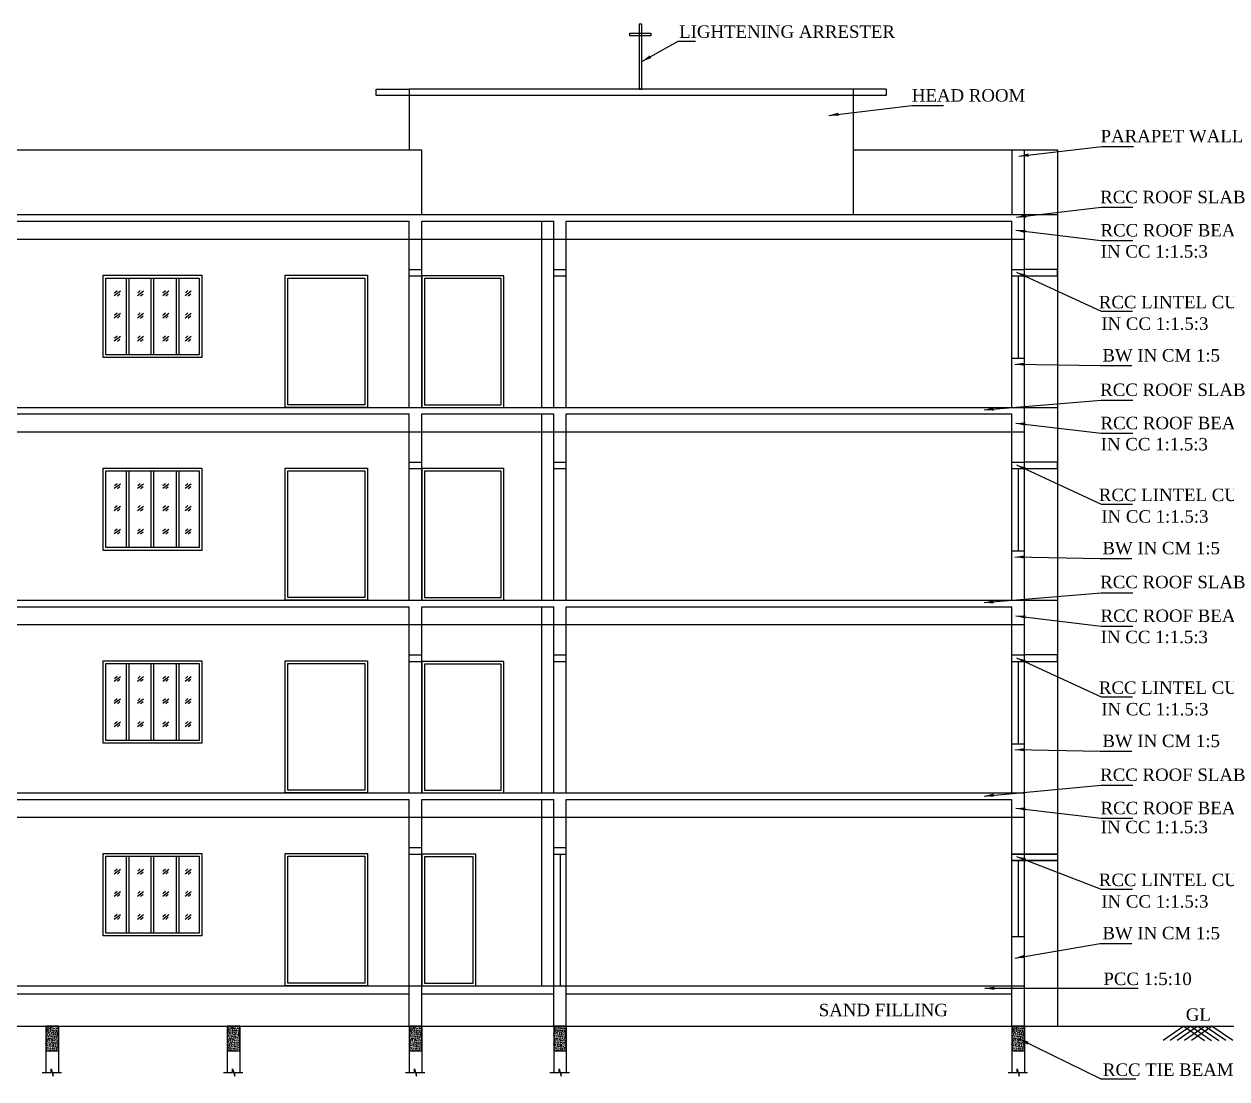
# Model space of a CAD drawing. Header units: metres. Extents: x -53 to 471, y -924 to -843.
# Drawn here: x 426.04 to 448.25, y -885.22 to -865.74 of the extents above; entities that cross this region are included whole.
import ezdxf
from ezdxf.enums import TextEntityAlignment as Align

# ---------------------------------------------------------------- set-up
doc = ezdxf.new("R2010")
doc.units = ezdxf.units.M
doc.header["$MEASUREMENT"] = 0
doc.styles.add('Isa-', font='times.ttf')
doc.styles.get("Standard").update_dxf_attribs({"font": 'arial.ttf'})
doc.dimstyles.get("Standard").update_dxf_attribs({"dimtxt": 0.18, "dimasz": 0.18, "dimexe": 0.18, "dimexo": 0.0625, "dimgap": 0.09, "dimtad": 0, "dimtih": 1, "dimtoh": 1, "dimdec": 4, "dimzin": 0, "dimdsep": 46, "dimtxsty": 'Standard', "dimcen": 0.09, "dimadec": 0, "dimazin": 0, "dimtfac": 1, "dimtdec": 4, "dimtofl": 0, "dimtmove": 0, "dimatfit": 3, "dimfxl": 0, "dimtolj": 1, "dimtzin": 0, "dimarcsym": 0})

msp = doc.modelspace()

# ---------------------------------------------------------------- hatches: boundary and pattern name
at = {"lineweight": -3}
h = msp.add_hatch(dxfattribs=at)
h.set_pattern_fill('AR-CONC', scale=0.005, style=0)
h.set_pattern_definition([(50, (-9220.87468, -955.316533), (0.03586300913, -0.00313760675), [0.00375, -0.04125]), (355, (-9220.87468, -955.316533), (-0.00693756668, 0.03760960669), [0.003, -0.033]), (100.4514, (-9220.87169, -955.316794), (0.02892546909, 0.0344719771), [0.0031870095, -0.0350571056]), (46.1842, (-9220.87468, -955.306533), (0.05336205243, -0.00827595072), [0.005625, -0.061875]), (96.6356, (-9220.870233, -955.30722), (0.04673313528, 0.04870589355), [0.0047805144, -0.05258565]), (351.1842, (-9220.87468, -955.30653), (0.04673309726, 0.04870593005), [0.0045, -0.0495]), (21, (-9220.86968, -955.309033), (0.02984535261, -0.02013094453), [0.00375, -0.04125]), (326, (-9220.86968, -955.309033), (0.0121657666, 0.03625750225), [0.003, -0.033]), (71.4514, (-9220.867193, -955.31071), (0.04201113143, 0.01612652484), [0.0031870095, -0.0350571056]), (37.5, (-9220.87468, -955.316533), (0.000607992766, 0.016644692692), [0, -0.0326, 0, -0.0335, 0, -0.033125]), (7.5, (-9220.87468, -955.316533), (0.013153476872, 0.019720585594), [0, -0.0191, 0, -0.03185, 0, -0.012625]), (327.5, (-9220.88583, -955.316533), (0.026691121809, -0.001127743587), [0, -0.0125, 0, -0.039, 0, -0.05175]), (317.5, (-9220.89083, -955.316533), (0.029159308467, 0.005005249117), [0, -0.01625, 0, -0.0259, 0, -0.03675])])
h.paths.add_polyline_path([(426.44195, -884.69712), (426.67195, -884.69712), (426.67195, -884.24712), (426.44195, -884.24712)])
h = msp.add_hatch(dxfattribs=at)
h.set_pattern_fill('AR-CONC', scale=0.005, style=0)
h.set_pattern_definition([(50, (-9217.52468, -955.316533), (0.03586300913, -0.00313760675), [0.00375, -0.04125]), (355, (-9217.52468, -955.316533), (-0.00693756668, 0.03760960669), [0.003, -0.033]), (100.4514, (-9217.52169, -955.316794), (0.02892546909, 0.0344719771), [0.0031870095, -0.0350571056]), (46.1842, (-9217.52468, -955.306533), (0.05336205243, -0.00827595072), [0.005625, -0.061875]), (96.6356, (-9217.520233, -955.30722), (0.04673313528, 0.04870589355), [0.0047805144, -0.05258565]), (351.1842, (-9217.52468, -955.30653), (0.04673309726, 0.04870593005), [0.0045, -0.0495]), (21, (-9217.51968, -955.309033), (0.02984535261, -0.02013094453), [0.00375, -0.04125]), (326, (-9217.51968, -955.309033), (0.0121657666, 0.03625750225), [0.003, -0.033]), (71.4514, (-9217.517193, -955.31071), (0.04201113143, 0.01612652484), [0.0031870095, -0.0350571056]), (37.5, (-9217.52468, -955.316533), (0.000607992766, 0.016644692692), [0, -0.0326, 0, -0.0335, 0, -0.033125]), (7.5, (-9217.52468, -955.316533), (0.013153476872, 0.019720585594), [0, -0.0191, 0, -0.03185, 0, -0.012625]), (327.5, (-9217.53583, -955.316533), (0.026691121809, -0.001127743587), [0, -0.0125, 0, -0.039, 0, -0.05175]), (317.5, (-9217.54083, -955.316533), (0.029159308467, 0.005005249117), [0, -0.01625, 0, -0.0259, 0, -0.03675])])
h.paths.add_polyline_path([(429.79195, -884.69712), (430.02195, -884.69712), (430.02195, -884.24712), (429.79195, -884.24712)])
h = msp.add_hatch(dxfattribs=at)
h.set_pattern_fill('AR-CONC', scale=0.005, style=0)
h.set_pattern_definition([(50, (-9214.16468, -955.316533), (0.03586300913, -0.00313760675), [0.00375, -0.04125]), (355, (-9214.16468, -955.316533), (-0.00693756668, 0.03760960669), [0.003, -0.033]), (100.4514, (-9214.16169, -955.316794), (0.02892546909, 0.0344719771), [0.0031870095, -0.0350571056]), (46.1842, (-9214.16468, -955.306533), (0.05336205243, -0.00827595072), [0.005625, -0.061875]), (96.6356, (-9214.160233, -955.30722), (0.04673313528, 0.04870589355), [0.0047805144, -0.05258565]), (351.1842, (-9214.16468, -955.30653), (0.04673309726, 0.04870593005), [0.0045, -0.0495]), (21, (-9214.15968, -955.309033), (0.02984535261, -0.02013094453), [0.00375, -0.04125]), (326, (-9214.15968, -955.309033), (0.0121657666, 0.03625750225), [0.003, -0.033]), (71.4514, (-9214.157193, -955.31071), (0.04201113143, 0.01612652484), [0.0031870095, -0.0350571056]), (37.5, (-9214.16468, -955.316533), (0.000607992766, 0.016644692692), [0, -0.0326, 0, -0.0335, 0, -0.033125]), (7.5, (-9214.16468, -955.316533), (0.013153476872, 0.019720585594), [0, -0.0191, 0, -0.03185, 0, -0.012625]), (327.5, (-9214.17583, -955.316533), (0.026691121809, -0.001127743587), [0, -0.0125, 0, -0.039, 0, -0.05175]), (317.5, (-9214.18083, -955.316533), (0.029159308467, 0.005005249117), [0, -0.01625, 0, -0.0259, 0, -0.03675])])
h.paths.add_polyline_path([(433.15195, -884.69712), (433.38195, -884.69712), (433.38195, -884.24712), (433.15195, -884.24712)])
h = msp.add_hatch(dxfattribs=at)
h.set_pattern_fill('AR-CONC', scale=0.005, style=0)
h.set_pattern_definition([(50, (-9211.49468, -955.316533), (0.03586300913, -0.00313760675), [0.00375, -0.04125]), (355, (-9211.49468, -955.316533), (-0.00693756668, 0.03760960669), [0.003, -0.033]), (100.4514, (-9211.49169, -955.316794), (0.02892546909, 0.0344719771), [0.0031870095, -0.0350571056]), (46.1842, (-9211.49468, -955.306533), (0.05336205243, -0.00827595072), [0.005625, -0.061875]), (96.6356, (-9211.490233, -955.30722), (0.04673313528, 0.04870589355), [0.0047805144, -0.05258565]), (351.1842, (-9211.49468, -955.30653), (0.04673309726, 0.04870593005), [0.0045, -0.0495]), (21, (-9211.48968, -955.309033), (0.02984535261, -0.02013094453), [0.00375, -0.04125]), (326, (-9211.48968, -955.309033), (0.0121657666, 0.03625750225), [0.003, -0.033]), (71.4514, (-9211.487193, -955.31071), (0.04201113143, 0.01612652484), [0.0031870095, -0.0350571056]), (37.5, (-9211.49468, -955.316533), (0.000607992766, 0.016644692692), [0, -0.0326, 0, -0.0335, 0, -0.033125]), (7.5, (-9211.49468, -955.316533), (0.013153476872, 0.019720585594), [0, -0.0191, 0, -0.03185, 0, -0.012625]), (327.5, (-9211.50583, -955.316533), (0.026691121809, -0.001127743587), [0, -0.0125, 0, -0.039, 0, -0.05175]), (317.5, (-9211.51083, -955.316533), (0.029159308467, 0.005005249117), [0, -0.01625, 0, -0.0259, 0, -0.03675])])
h.paths.add_polyline_path([(435.82195, -884.69712), (436.05195, -884.69712), (436.05195, -884.24712), (435.82195, -884.24712)])
h = msp.add_hatch(dxfattribs=at)
h.set_pattern_fill('AR-CONC', scale=0.005, style=0)
h.set_pattern_definition([(50, (-9203.03468, -955.316533), (0.03586300913, -0.00313760675), [0.00375, -0.04125]), (355, (-9203.03468, -955.316533), (-0.00693756668, 0.03760960669), [0.003, -0.033]), (100.4514, (-9203.03169, -955.316794), (0.02892546909, 0.0344719771), [0.0031870095, -0.0350571056]), (46.1842, (-9203.03468, -955.306533), (0.05336205243, -0.00827595072), [0.005625, -0.061875]), (96.6356, (-9203.030233, -955.30722), (0.04673313528, 0.04870589355), [0.0047805144, -0.05258565]), (351.1842, (-9203.03468, -955.30653), (0.04673309726, 0.04870593005), [0.0045, -0.0495]), (21, (-9203.02968, -955.309033), (0.02984535261, -0.02013094453), [0.00375, -0.04125]), (326, (-9203.02968, -955.309033), (0.0121657666, 0.03625750225), [0.003, -0.033]), (71.4514, (-9203.027193, -955.31071), (0.04201113143, 0.01612652484), [0.0031870095, -0.0350571056]), (37.5, (-9203.03468, -955.316533), (0.000607992766, 0.016644692692), [0, -0.0326, 0, -0.0335, 0, -0.033125]), (7.5, (-9203.03468, -955.316533), (0.013153476872, 0.019720585594), [0, -0.0191, 0, -0.03185, 0, -0.012625]), (327.5, (-9203.04583, -955.316533), (0.026691121809, -0.001127743587), [0, -0.0125, 0, -0.039, 0, -0.05175]), (317.5, (-9203.05083, -955.316533), (0.029159308467, 0.005005249117), [0, -0.01625, 0, -0.0259, 0, -0.03675])])
h.paths.add_polyline_path([(444.28195, -884.69712), (444.51195, -884.69712), (444.51195, -884.24712), (444.28195, -884.24712)])

# ---------------------------------------------------------------- linework, layer by layer
for p, q in [((432.54195, -867.05712), (432.54195, -866.93712)), ((432.54195, -866.93712), (433.15195, -866.93712)), ((433.15195, -867.05712), (432.54195, -867.05712)), ((441.96195, -866.93712), (433.15195, -866.93712)), ((433.15195, -866.93712), (433.15195, -867.05712)), ((441.96195, -867.05712), (433.15195, -867.05712)), ((433.15195, -867.05712), (433.15195, -868.05712)), ((441.35195, -866.93712), (441.35195, -869.25712)), ((441.96195, -866.93712), (441.96195, -867.05712))]:
    msp.add_line(p, q)
for p, q in [((423.31195, -868.05712), (433.38195, -868.05712)), ((433.38195, -869.25712), (433.38195, -868.05712)), ((441.35195, -868.05712), (445.12195, -868.05712)), ((444.28195, -868.05712), (444.28195, -869.25712)), ((444.51195, -884.24712), (444.51195, -868.05712)), ((391.22195, -869.25712), (445.12195, -869.25712)), ((423.31195, -869.37712), (433.15195, -869.37712)), ((433.15195, -872.81712), (433.15195, -869.37712)), ((433.38195, -869.37712), (435.82195, -869.37712)), ((433.38195, -872.81712), (433.38195, -869.37712)), ((435.60195, -872.81712), (435.60195, -869.37712)), ((435.82195, -872.81712), (435.82195, -869.37712)), ((436.05195, -869.37712), (444.28195, -869.37712)), ((436.05195, -872.81712), (436.05195, -869.37712)), ((444.28195, -872.81712), (444.28195, -869.37712)), ((423.31195, -869.70712), (444.28195, -869.70712)), ((433.15195, -869.70712), (433.38195, -869.70712)), ((435.82195, -869.70712), (436.05195, -869.70712)), ((444.28195, -869.70712), (444.51195, -869.70712)), ((445.12195, -870.26712), (444.51195, -870.26712)), ((444.51195, -870.38712), (445.12195, -870.38712)), ((445.12195, -870.38712), (445.12195, -870.26712)), ((427.70483, -870.75111), (427.8192, -870.66694)), ((427.71035, -870.7021), (427.75573, -870.65972)), ((427.76362, -870.75532), (427.80803, -870.71688)), ((428.13257, -870.75111), (428.24694, -870.66694)), ((428.13809, -870.7021), (428.18347, -870.65972)), ((428.19136, -870.75532), (428.23577, -870.71688)), ((428.59902, -870.75111), (428.71339, -870.66694)), ((428.60454, -870.7021), (428.64992, -870.65972)), ((428.65782, -870.75532), (428.70222, -870.71688)), ((429.01251, -870.75111), (429.12688, -870.66694)), ((429.01803, -870.7021), (429.06341, -870.65972)), ((429.07131, -870.75532), (429.11571, -870.71688)), ((427.70483, -871.16198), (427.8192, -871.07781)), ((427.71035, -871.11297), (427.75573, -871.07058)), ((427.76362, -871.16619), (427.80803, -871.12775)), ((428.13257, -871.16198), (428.24694, -871.07781)), ((428.13809, -871.11297), (428.18347, -871.07058)), ((428.19136, -871.16619), (428.23577, -871.12775)), ((428.59902, -871.16198), (428.71339, -871.07781)), ((428.60454, -871.11297), (428.64992, -871.07058)), ((428.65782, -871.16619), (428.70222, -871.12775)), ((429.01251, -871.16198), (429.12688, -871.07781)), ((429.01803, -871.11297), (429.06341, -871.07058)), ((429.07131, -871.16619), (429.11571, -871.12775)), ((427.70483, -871.58827), (427.8192, -871.5041)), ((427.71035, -871.53926), (427.75573, -871.49688)), ((428.13257, -871.58827), (428.24694, -871.5041)), ((428.13809, -871.53926), (428.18347, -871.49688)), ((428.59902, -871.58827), (428.71339, -871.5041)), ((428.60454, -871.53926), (428.64992, -871.49688)), ((429.01251, -871.58827), (429.12688, -871.5041)), ((429.01803, -871.53926), (429.06341, -871.49688)), ((427.76362, -871.59248), (427.80803, -871.55405)), ((428.19136, -871.59248), (428.23577, -871.55405)), ((428.65782, -871.59248), (428.70222, -871.55405)), ((429.07131, -871.59248), (429.11571, -871.55405)), ((391.22195, -872.81712), (445.12195, -872.81712)), ((391.83195, -872.81712), (444.51195, -872.81712)), ((413.25195, -872.93712), (433.15195, -872.93712)), ((423.31195, -872.93712), (433.15195, -872.93712)), ((433.15195, -876.37712), (433.15195, -872.93712)), ((433.38195, -872.93712), (435.82195, -872.93712)), ((433.38195, -876.37712), (433.38195, -872.93712)), ((433.38195, -872.93712), (435.82195, -872.93712)), ((435.60195, -876.37712), (435.60195, -872.93712)), ((435.82195, -876.37712), (435.82195, -872.93712)), ((436.05195, -872.93712), (444.28195, -872.93712)), ((436.05195, -876.37712), (436.05195, -872.93712)), ((436.05195, -872.93712), (444.28195, -872.93712)), ((444.28195, -876.37712), (444.28195, -872.93712)), ((423.31195, -873.26712), (444.28195, -873.26712)), ((433.15195, -873.26712), (433.38195, -873.26712)), ((435.82195, -873.26712), (436.05195, -873.26712)), ((444.28195, -873.26712), (444.51195, -873.26712)), ((445.12195, -873.82712), (444.51195, -873.82712)), ((444.51195, -873.94712), (445.12195, -873.94712)), ((445.12195, -873.94712), (445.12195, -873.82712)), ((427.70483, -874.31111), (427.8192, -874.22694)), ((427.71035, -874.2621), (427.75573, -874.21972)), ((427.76362, -874.31532), (427.80803, -874.27688)), ((428.13257, -874.31111), (428.24694, -874.22694)), ((428.13809, -874.2621), (428.18347, -874.21972)), ((428.19136, -874.31532), (428.23577, -874.27688)), ((428.59902, -874.31111), (428.71339, -874.22694)), ((428.60454, -874.2621), (428.64992, -874.21972)), ((428.65782, -874.31532), (428.70222, -874.27688)), ((429.01251, -874.31111), (429.12688, -874.22694)), ((429.01803, -874.2621), (429.06341, -874.21972)), ((429.07131, -874.31532), (429.11571, -874.27688)), ((427.70483, -874.72198), (427.8192, -874.63781)), ((427.71035, -874.67297), (427.75573, -874.63058)), ((427.76362, -874.72619), (427.80803, -874.68775)), ((428.13257, -874.72198), (428.24694, -874.63781)), ((428.13809, -874.67297), (428.18347, -874.63058)), ((428.19136, -874.72619), (428.23577, -874.68775)), ((428.59902, -874.72198), (428.71339, -874.63781)), ((428.60454, -874.67297), (428.64992, -874.63058)), ((428.65782, -874.72619), (428.70222, -874.68775)), ((429.01251, -874.72198), (429.12688, -874.63781)), ((429.01803, -874.67297), (429.06341, -874.63058)), ((429.07131, -874.72619), (429.11571, -874.68775)), ((427.71035, -875.09926), (427.75573, -875.05688)), ((428.13809, -875.09926), (428.18347, -875.05688)), ((428.60454, -875.09926), (428.64992, -875.05688)), ((429.01803, -875.09926), (429.06341, -875.05688)), ((427.70483, -875.14827), (427.8192, -875.0641)), ((427.76362, -875.15248), (427.80803, -875.11405)), ((428.13257, -875.14827), (428.24694, -875.0641)), ((428.19136, -875.15248), (428.23577, -875.11405)), ((428.59902, -875.14827), (428.71339, -875.0641)), ((428.65782, -875.15248), (428.70222, -875.11405)), ((429.01251, -875.14827), (429.12688, -875.0641)), ((429.07131, -875.15248), (429.11571, -875.11405)), ((391.22195, -876.37712), (445.12195, -876.37712)), ((391.83195, -876.37712), (444.51195, -876.37712)), ((413.25195, -876.49712), (433.15195, -876.49712)), ((423.31195, -876.49712), (433.15195, -876.49712)), ((433.15195, -879.93712), (433.15195, -876.49712)), ((433.38195, -876.49712), (435.82195, -876.49712)), ((433.38195, -879.93712), (433.38195, -876.49712)), ((433.38195, -876.49712), (435.82195, -876.49712)), ((435.60195, -879.93712), (435.60195, -876.49712)), ((435.82195, -879.93712), (435.82195, -876.49712)), ((436.05195, -876.49712), (444.28195, -876.49712)), ((436.05195, -879.93712), (436.05195, -876.49712)), ((436.05195, -876.49712), (444.28195, -876.49712)), ((444.28195, -879.93712), (444.28195, -876.49712)), ((423.31195, -876.82712), (444.28195, -876.82712)), ((433.15195, -876.82712), (433.38195, -876.82712)), ((435.82195, -876.82712), (436.05195, -876.82712)), ((444.28195, -876.82712), (444.51195, -876.82712)), ((445.12195, -877.38712), (444.51195, -877.38712)), ((445.12195, -877.50712), (445.12195, -877.38712)), ((444.51195, -877.50712), (445.12195, -877.50712)), ((427.70483, -877.87111), (427.8192, -877.78694)), ((427.71035, -877.8221), (427.75573, -877.77972)), ((427.76362, -877.87532), (427.80803, -877.83688)), ((428.13257, -877.87111), (428.24694, -877.78694)), ((428.13809, -877.8221), (428.18347, -877.77972)), ((428.19136, -877.87532), (428.23577, -877.83688)), ((428.59902, -877.87111), (428.71339, -877.78694)), ((428.60454, -877.8221), (428.64992, -877.77972)), ((428.65782, -877.87532), (428.70222, -877.83688)), ((429.01251, -877.87111), (429.12688, -877.78694)), ((429.01803, -877.8221), (429.06341, -877.77972)), ((429.07131, -877.87532), (429.11571, -877.83688)), ((427.70483, -878.28198), (427.8192, -878.19781)), ((427.71035, -878.23297), (427.75573, -878.19058)), ((427.76362, -878.28619), (427.80803, -878.24775)), ((428.13257, -878.28198), (428.24694, -878.19781)), ((428.13809, -878.23297), (428.18347, -878.19058)), ((428.19136, -878.28619), (428.23577, -878.24775)), ((428.59902, -878.28198), (428.71339, -878.19781)), ((428.60454, -878.23297), (428.64992, -878.19058)), ((428.65782, -878.28619), (428.70222, -878.24775)), ((429.01251, -878.28198), (429.12688, -878.19781)), ((429.01803, -878.23297), (429.06341, -878.19058)), ((429.07131, -878.28619), (429.11571, -878.24775)), ((427.70483, -878.70827), (427.8192, -878.6241)), ((427.71035, -878.65926), (427.75573, -878.61688)), ((427.76362, -878.71248), (427.80803, -878.67405)), ((428.13257, -878.70827), (428.24694, -878.6241)), ((428.13809, -878.65926), (428.18347, -878.61688)), ((428.19136, -878.71248), (428.23577, -878.67405)), ((428.59902, -878.70827), (428.71339, -878.6241)), ((428.60454, -878.65926), (428.64992, -878.61688)), ((428.65782, -878.71248), (428.70222, -878.67405)), ((429.01251, -878.70827), (429.12688, -878.6241)), ((429.01803, -878.65926), (429.06341, -878.61688)), ((429.07131, -878.71248), (429.11571, -878.67405)), ((391.83195, -879.93712), (444.51195, -879.93712)), ((423.31195, -880.05712), (433.15195, -880.05712)), ((433.15195, -884.24712), (433.15195, -880.05712)), ((433.38195, -880.05712), (435.82195, -880.05712)), ((433.38195, -884.24712), (433.38195, -880.05712)), ((435.60195, -883.49712), (435.60195, -880.05712)), ((435.82195, -884.24712), (435.82195, -880.05712)), ((436.05195, -880.05712), (444.28195, -880.05712)), ((436.05195, -884.24712), (436.05195, -880.05712)), ((444.28195, -884.24712), (444.28195, -880.05712)), ((422.70524, -880.38712), (444.28195, -880.38712)), ((433.15195, -880.38712), (433.38195, -880.38712)), ((435.82195, -880.38712), (436.05195, -880.38712)), ((444.28195, -880.38712), (444.51195, -880.38712)), ((444.51195, -881.06712), (445.12195, -881.06712)), ((444.51195, -881.18712), (445.12195, -881.18712)), ((445.12195, -881.06712), (445.12195, -881.18712)), ((427.70483, -881.43111), (427.8192, -881.34694)), ((427.71035, -881.3821), (427.75573, -881.33972)), ((427.76362, -881.43532), (427.80803, -881.39688)), ((428.13257, -881.43111), (428.24694, -881.34694)), ((428.13809, -881.3821), (428.18347, -881.33972)), ((428.19136, -881.43532), (428.23577, -881.39688)), ((428.59902, -881.43111), (428.71339, -881.34694)), ((428.60454, -881.3821), (428.64992, -881.33972)), ((428.65782, -881.43532), (428.70222, -881.39688)), ((429.01251, -881.43111), (429.12688, -881.34694)), ((429.01803, -881.3821), (429.06341, -881.33972)), ((429.07131, -881.43532), (429.11571, -881.39688)), ((427.70483, -881.84198), (427.8192, -881.75781)), ((427.71035, -881.79297), (427.75573, -881.75058)), ((427.76362, -881.84619), (427.80803, -881.80775)), ((428.13257, -881.84198), (428.24694, -881.75781)), ((428.13809, -881.79297), (428.18347, -881.75058)), ((428.19136, -881.84619), (428.23577, -881.80775)), ((428.59902, -881.84198), (428.71339, -881.75781)), ((428.60454, -881.79297), (428.64992, -881.75058)), ((428.65782, -881.84619), (428.70222, -881.80775)), ((429.01251, -881.84198), (429.12688, -881.75781)), ((429.01803, -881.79297), (429.06341, -881.75058)), ((429.07131, -881.84619), (429.11571, -881.80775)), ((427.70483, -882.26827), (427.8192, -882.1841)), ((427.71035, -882.21926), (427.75573, -882.17688)), ((427.76362, -882.27248), (427.80803, -882.23405)), ((428.13257, -882.26827), (428.24694, -882.1841)), ((428.13809, -882.21926), (428.18347, -882.17688)), ((428.19136, -882.27248), (428.23577, -882.23405)), ((428.59902, -882.26827), (428.71339, -882.1841)), ((428.60454, -882.21926), (428.64992, -882.17688)), ((428.65782, -882.27248), (428.70222, -882.23405)), ((429.01251, -882.26827), (429.12688, -882.1841)), ((429.01803, -882.21926), (429.06341, -882.17688)), ((429.07131, -882.27248), (429.11571, -882.23405)), ((391.83195, -883.49712), (444.51195, -883.49712)), ((423.31195, -883.64712), (433.15195, -883.64712)), ((433.38195, -883.64712), (435.82195, -883.64712)), ((436.05195, -883.64712), (444.28195, -883.64712)), ((388.73743, -884.24712), (448.8122, -884.24712))]:
    msp.add_line(p, q, dxfattribs=at)
at = {"color": 3, "lineweight": -3}
for p, q in [((445.12195, -868.05712), (445.12195, -884.24712)), ((433.15195, -870.26712), (433.38195, -870.26712)), ((433.15195, -870.38712), (433.38195, -870.38712)), ((435.82195, -870.26712), (436.05195, -870.26712)), ((435.82195, -870.38712), (436.05195, -870.38712)), ((444.28195, -870.26712), (444.51195, -870.26712)), ((444.28195, -870.38712), (444.51195, -870.38712)), ((433.15195, -873.82712), (433.38195, -873.82712)), ((433.15195, -873.94712), (433.38195, -873.94712)), ((435.82195, -873.82712), (436.05195, -873.82712)), ((435.82195, -873.94712), (436.05195, -873.94712)), ((444.28195, -873.82712), (444.51195, -873.82712)), ((444.28195, -873.94712), (444.51195, -873.94712)), ((433.15195, -877.38712), (433.38195, -877.38712)), ((435.82195, -877.38712), (436.05195, -877.38712)), ((444.28195, -877.38712), (444.51195, -877.38712)), ((433.15195, -877.50712), (433.38195, -877.50712)), ((435.82195, -877.50712), (436.05195, -877.50712)), ((444.28195, -877.50712), (444.51195, -877.50712)), ((433.15195, -880.94712), (433.38195, -880.94712)), ((435.82195, -880.94712), (436.05195, -880.94712)), ((433.15195, -881.06712), (433.38195, -881.06712)), ((435.82195, -881.06712), (436.05195, -881.06712)), ((435.93695, -881.06712), (435.93695, -883.49712)), ((445.12195, -881.06712), (444.28195, -881.06712)), ((445.12195, -881.18712), (444.28195, -881.18712))]:
    msp.add_line(p, q, dxfattribs=at)
at = {"color": 4, "lineweight": -3}
for p, q in [((444.28195, -870.26712), (444.51195, -870.26712)), ((444.28195, -870.38712), (444.51195, -870.38712)), ((444.39695, -870.38712), (444.39695, -871.90712)), ((444.28195, -871.90712), (444.51195, -871.90712)), ((444.28195, -873.82712), (444.51195, -873.82712)), ((444.28195, -873.94712), (444.51195, -873.94712)), ((444.39695, -873.94712), (444.39695, -875.46712)), ((444.28195, -875.46712), (444.51195, -875.46712)), ((444.28195, -877.38712), (444.51195, -877.38712)), ((444.28195, -877.50712), (444.51195, -877.50712)), ((444.39695, -877.50712), (444.39695, -879.02712)), ((444.28195, -879.02712), (444.51195, -879.02712)), ((444.28195, -881.06712), (444.51195, -881.06712)), ((444.28195, -881.18712), (444.51195, -881.18712)), ((444.39695, -881.18712), (444.39695, -882.58712)), ((444.28195, -882.58712), (444.51195, -882.58712))]:
    msp.add_line(p, q, dxfattribs=at)
at = {"color": 50, "lineweight": -3}
for p, q in [((427.93047, -871.84712), (427.93047, -870.42712)), ((427.98047, -871.84712), (427.98047, -870.42712)), ((428.38456, -871.84712), (428.38456, -870.42712)), ((428.43456, -871.84712), (428.43456, -870.42712)), ((428.85102, -871.84712), (428.85102, -870.42712)), ((428.90102, -871.84712), (428.90102, -870.42712)), ((427.93047, -875.40712), (427.93047, -873.98712)), ((427.98047, -875.40712), (427.98047, -873.98712)), ((428.38456, -875.40712), (428.38456, -873.98712)), ((428.43456, -875.40712), (428.43456, -873.98712)), ((428.85102, -875.40712), (428.85102, -873.98712)), ((428.90102, -875.40712), (428.90102, -873.98712)), ((427.93047, -878.96712), (427.93047, -877.54712)), ((427.98047, -878.96712), (427.98047, -877.54712)), ((428.38456, -878.96712), (428.38456, -877.54712)), ((428.43456, -878.96712), (428.43456, -877.54712)), ((428.85102, -878.96712), (428.85102, -877.54712)), ((428.90102, -878.96712), (428.90102, -877.54712)), ((427.93047, -882.52712), (427.93047, -881.10712)), ((427.98047, -882.52712), (427.98047, -881.10712)), ((428.38456, -882.52712), (428.38456, -881.10712)), ((428.43456, -882.52712), (428.43456, -881.10712)), ((428.85102, -882.52712), (428.85102, -881.10712)), ((428.90102, -882.52712), (428.90102, -881.10712))]:
    msp.add_line(p, q, dxfattribs=at)
at = {"color": 7, "lineweight": -3}
for p, q in [((426.44195, -884.24712), (426.44195, -885.09794)), ((426.67195, -884.24712), (426.67195, -885.09794)), ((429.79195, -884.24712), (429.79195, -885.09794)), ((430.02195, -884.24712), (430.02195, -885.09794)), ((433.15195, -884.24712), (433.15195, -885.09794)), ((433.38195, -884.24712), (433.38195, -885.09794)), ((435.82195, -884.24712), (435.82195, -885.09794)), ((436.05195, -884.24712), (436.05195, -885.09794)), ((444.28195, -884.24712), (444.28195, -885.09794)), ((444.51195, -884.24712), (444.51195, -885.09794)), ((426.53981, -885.09794), (426.53981, -885.03488)), ((426.53981, -885.03488), (426.5782, -885.16765)), ((429.88981, -885.09794), (429.88981, -885.03488)), ((429.88981, -885.03488), (429.9282, -885.16765)), ((433.24981, -885.09794), (433.24981, -885.03488)), ((433.24981, -885.03488), (433.2882, -885.16765)), ((435.91981, -885.09794), (435.91981, -885.03488)), ((435.91981, -885.03488), (435.9582, -885.16765)), ((444.37981, -885.09794), (444.37981, -885.03488)), ((444.37981, -885.03488), (444.4182, -885.16765)), ((444.37981, -885.09794), (444.37981, -885.03488)), ((444.37981, -885.03488), (444.4182, -885.16765)), ((426.37117, -885.09794), (426.53981, -885.09794)), ((426.5782, -885.16765), (426.5782, -885.09794)), ((426.5782, -885.09794), (426.73029, -885.09794)), ((429.72117, -885.09794), (429.88981, -885.09794)), ((429.9282, -885.16765), (429.9282, -885.09794)), ((429.9282, -885.09794), (430.08029, -885.09794)), ((433.08117, -885.09794), (433.24981, -885.09794)), ((433.2882, -885.16765), (433.2882, -885.09794)), ((433.2882, -885.09794), (433.44029, -885.09794)), ((435.75117, -885.09794), (435.91981, -885.09794)), ((435.9582, -885.16765), (435.9582, -885.09794)), ((435.9582, -885.09794), (436.11029, -885.09794)), ((444.21117, -885.09794), (444.37981, -885.09794)), ((444.21117, -885.09794), (444.37981, -885.09794)), ((444.4182, -885.16765), (444.4182, -885.09794)), ((444.4182, -885.09794), (444.57029, -885.09794)), ((444.4182, -885.16765), (444.4182, -885.09794)), ((444.4182, -885.09794), (444.57029, -885.09794))]:
    msp.add_line(p, q, dxfattribs=at)
at = {"color": 201, "lineweight": -3}
for p, q in [((447.45947, -884.24712), (447.0776, -884.51122)), ((447.5893, -884.24712), (447.20742, -884.51122)), ((447.71912, -884.24712), (447.33724, -884.51122)), ((447.45947, -884.24712), (447.84135, -884.51122)), ((447.84894, -884.24712), (447.46706, -884.51122)), ((447.5893, -884.24712), (447.97117, -884.51122)), ((447.97876, -884.24712), (447.59688, -884.51122)), ((447.71912, -884.24712), (448.10099, -884.51122)), ((447.84894, -884.24712), (448.23081, -884.50122)), ((447.97876, -884.24712), (448.36063, -884.50122))]:
    msp.add_line(p, q, dxfattribs=at)
at = {"color": 4}
for points in [[(437.22874, -865.90294), (437.61574, -865.90294), (437.61574, -865.95488), (437.22874, -865.95488)], [(437.39993, -866.93712), (437.44993, -866.93712), (437.44993, -865.73712), (437.39993, -865.73712)]]:
    msp.add_lwpolyline(points, close=True, dxfattribs=at)
at = {"lineweight": -3}
for points in [[(430.75686, -869.25712), (432.27686, -869.25712)], [(433.38195, -869.25712), (434.38195, -869.25712)], [(430.75686, -872.81712), (432.27686, -872.81712)], [(433.38195, -872.81712), (434.38195, -872.81712)], [(430.75686, -876.37712), (432.27686, -876.37712)], [(433.38195, -876.37712), (434.38195, -876.37712)]]:
    msp.add_lwpolyline(points, dxfattribs=at)
at = {"color": 50, "lineweight": -3}
for points in [[(427.50087, -870.37712), (429.32087, -870.37712), (429.32087, -871.89712), (427.50087, -871.89712)], [(427.55087, -870.42712), (429.27087, -870.42712), (429.27087, -871.84712), (427.55087, -871.84712)], [(427.50087, -873.93712), (429.32087, -873.93712), (429.32087, -875.45712), (427.50087, -875.45712)], [(427.55087, -873.98712), (429.27087, -873.98712), (429.27087, -875.40712), (427.55087, -875.40712)], [(427.50087, -877.49712), (429.32087, -877.49712), (429.32087, -879.01712), (427.50087, -879.01712)], [(427.55087, -877.54712), (429.27087, -877.54712), (429.27087, -878.96712), (427.55087, -878.96712)], [(427.50087, -881.05712), (429.32087, -881.05712), (429.32087, -882.57712), (427.50087, -882.57712)], [(427.55087, -881.10712), (429.27087, -881.10712), (429.27087, -882.52712), (427.55087, -882.52712)]]:
    msp.add_lwpolyline(points, close=True, dxfattribs=at)
at = {"color": 4, "lineweight": -3}
for points in [[(430.86104, -870.37712), (432.38104, -870.37712), (432.38104, -872.81712), (430.86104, -872.81712)], [(430.91104, -870.42712), (432.33104, -870.42712), (432.33104, -872.76712), (430.91104, -872.76712)], [(430.86104, -873.93712), (432.38104, -873.93712), (432.38104, -876.37712), (430.86104, -876.37712)], [(430.91104, -873.98712), (432.33104, -873.98712), (432.33104, -876.32712), (430.91104, -876.32712)], [(430.86104, -877.49712), (432.38104, -877.49712), (432.38104, -879.93712), (430.86104, -879.93712)], [(430.91104, -877.54712), (432.33104, -877.54712), (432.33104, -879.88712), (430.91104, -879.88712)], [(430.86104, -881.05712), (432.38104, -881.05712), (432.38104, -883.49712), (430.86104, -883.49712)], [(430.91104, -881.10712), (432.33104, -881.10712), (432.33104, -883.44712), (430.91104, -883.44712)]]:
    msp.add_lwpolyline(points, close=True, dxfattribs=at)
at = {"lineweight": -3}
for points in [[(433.38195, -872.81712), (434.90195, -872.81712), (434.90195, -870.38712), (433.38195, -870.38712)], [(433.43195, -872.76712), (434.85195, -872.76712), (434.85195, -870.43712), (433.43195, -870.43712)], [(433.38195, -876.37712), (434.90195, -876.37712), (434.90195, -873.94712), (433.38195, -873.94712)], [(433.43195, -876.32712), (434.85195, -876.32712), (434.85195, -873.99712), (433.43195, -873.99712)], [(433.38195, -879.93712), (434.90195, -879.93712), (434.90195, -877.50712), (433.38195, -877.50712)], [(433.43195, -879.88712), (434.85195, -879.88712), (434.85195, -877.55712), (433.43195, -877.55712)], [(433.38195, -883.49712), (434.38195, -883.49712), (434.38195, -881.06712), (433.38195, -881.06712)], [(433.43195, -883.44712), (434.33195, -883.44712), (434.33195, -881.11712), (433.43195, -881.11712)]]:
    msp.add_lwpolyline(points, close=True, dxfattribs=at)
at = {"color": 7, "lineweight": -3}
for points in [[(426.44195, -884.69712), (426.67195, -884.69712), (426.67195, -884.24712), (426.44195, -884.24712)], [(429.79195, -884.69712), (430.02195, -884.69712), (430.02195, -884.24712), (429.79195, -884.24712)], [(433.15195, -884.69712), (433.38195, -884.69712), (433.38195, -884.24712), (433.15195, -884.24712)], [(435.82195, -884.69712), (436.05195, -884.69712), (436.05195, -884.24712), (435.82195, -884.24712)], [(444.28195, -884.69712), (444.51195, -884.69712), (444.51195, -884.24712), (444.28195, -884.24712)]]:
    msp.add_lwpolyline(points, close=True, dxfattribs=at)

# ---------------------------------------------------------------- texts
at = {"color": 6, "style": 'Isa-'}
msp.add_text('LIGHTENING ARRESTER', height=0.23, dxfattribs=at).set_placement((438.13744, -865.99178))
at = {"color": 2, "lineweight": -3, "style": 'Isa-'}
for s, p in [('HEAD ROOM', (443.48217, -867.16877)), ('PARAPET WALL ', (447.28175, -867.92098)), ('RCC ROOF SLAB', (447.2548, -869.04607)), ('RCC ROOF BEAM', (447.319, -869.65977)), ('IN CC 1:1.5:3', (446.91305, -870.05053)), ('RCC LINTEL CUM SUNSHADE', (448.296, -870.98704)), ('IN CC 1:1.5:3', (446.92287, -871.38485)), ('BW IN CM 1:5', (447.03945, -871.96981)), ('RCC ROOF SLAB', (447.2548, -872.60607)), ('RCC ROOF BEAM', (447.319, -873.21977)), ('IN CC 1:1.5:3', (446.91305, -873.61053)), ('RCC LINTEL CUM SUNSHADE', (448.296, -874.54704)), ('IN CC 1:1.5:3', (446.92287, -874.94485)), ('BW IN CM 1:5', (447.03945, -875.52981)), ('RCC ROOF SLAB', (447.2548, -876.15607)), ('RCC ROOF BEAM', (447.319, -876.77977)), ('IN CC 1:1.5:3', (446.91305, -877.17053)), ('RCC LINTEL CUM SUNSHADE', (448.296, -878.10704)), ('IN CC 1:1.5:3', (446.92287, -878.50485)), ('BW IN CM 1:5', (447.03945, -879.08981)), ('RCC ROOF SLAB', (447.2548, -879.71607)), ('RCC ROOF BEAM', (447.319, -880.32977)), ('IN CC 1:1.5:3', (446.91305, -880.67994)), ('RCC LINTEL CUM SUNSHADE', (448.296, -881.65704)), ('IN CC 1:1.5:3', (446.92287, -882.05485)), ('BW IN CM 1:5', (447.03945, -882.63981)), ('PCC 1:5:10', (446.78778, -883.48505)), ('RCC TIE BEAM', (447.16968, -885.1626)), ('RCC TIE BEAM', (447.16968, -885.1626))]:
    msp.add_text(s, height=0.23, dxfattribs=at).set_placement(p, align=Align.CENTER)
at = {"color": 42, "lineweight": -3, "style": 'Isa-'}
msp.add_text('SAND FILLING', height=0.23, dxfattribs=at).set_placement((440.71616, -884.06112))
at = {"color": 6, "lineweight": -3, "style": 'Isa-'}
msp.add_text('GL', height=0.23, dxfattribs=at).set_placement((447.49334, -884.14488))

# ---------------------------------------------------------------- leaders
at = {"color": 4}
msp.add_leader([(437.44993, -866.42905), (438.1198, -866.05167), (438.4392, -866.05167)], dimstyle='Standard', override={"dimgap": 0.09, "dimtad": 0}, dxfattribs=at)
at = {"color": 4, "lineweight": -3}
for points in [[(440.90013, -867.42417), (442.43162, -867.24417), (443.0161, -867.24417)], [(444.41084, -868.17638), (445.94233, -867.99638), (446.52681, -867.99638)], [(444.36741, -869.3023), (445.93379, -869.12147), (446.51827, -869.12147)], [(444.35273, -869.54606), (445.93379, -869.73517), (446.51827, -869.73517)], [(444.36689, -870.31862), (445.92795, -871.04217), (446.51243, -871.04217)], [(444.3373, -872.017), (445.90991, -872.04551), (446.49438, -872.04551)], [(443.7671, -872.8623), (445.93379, -872.68147), (446.51827, -872.68147)], [(444.35273, -873.10606), (445.93379, -873.29517), (446.51827, -873.29517)], [(444.36689, -873.87862), (445.92795, -874.60217), (446.51243, -874.60217)], [(444.3373, -875.577), (445.90991, -875.60551), (446.49438, -875.60551)], [(443.7671, -876.4223), (445.93379, -876.24147), (446.51827, -876.24147)], [(444.35273, -876.66606), (445.93379, -876.85517), (446.51827, -876.85517)], [(444.36689, -877.43862), (445.92795, -878.16217), (446.51243, -878.16217)], [(444.3373, -879.137), (445.90991, -879.16551), (446.49438, -879.16551)], [(443.7671, -879.99513), (445.93379, -879.79147), (446.51827, -879.79147)], [(444.35273, -880.21606), (445.93379, -880.40517), (446.51827, -880.40517)], [(444.36689, -881.10862), (445.92795, -881.71217), (446.51243, -881.71217)], [(444.3373, -882.987), (445.90991, -882.71551), (446.49438, -882.71551)], [(443.78004, -883.54445), (446.61475, -883.54445)], [(444.4158, -884.47727), (445.92334, -885.21874), (446.57074, -885.21874)], [(444.4158, -884.47727), (445.92334, -885.21874), (446.57074, -885.21874)]]:
    msp.add_leader(points, dimstyle='Standard', override={"dimgap": 0.09, "dimtad": 0}, dxfattribs=at)

doc.saveas('drawing.dxf')
